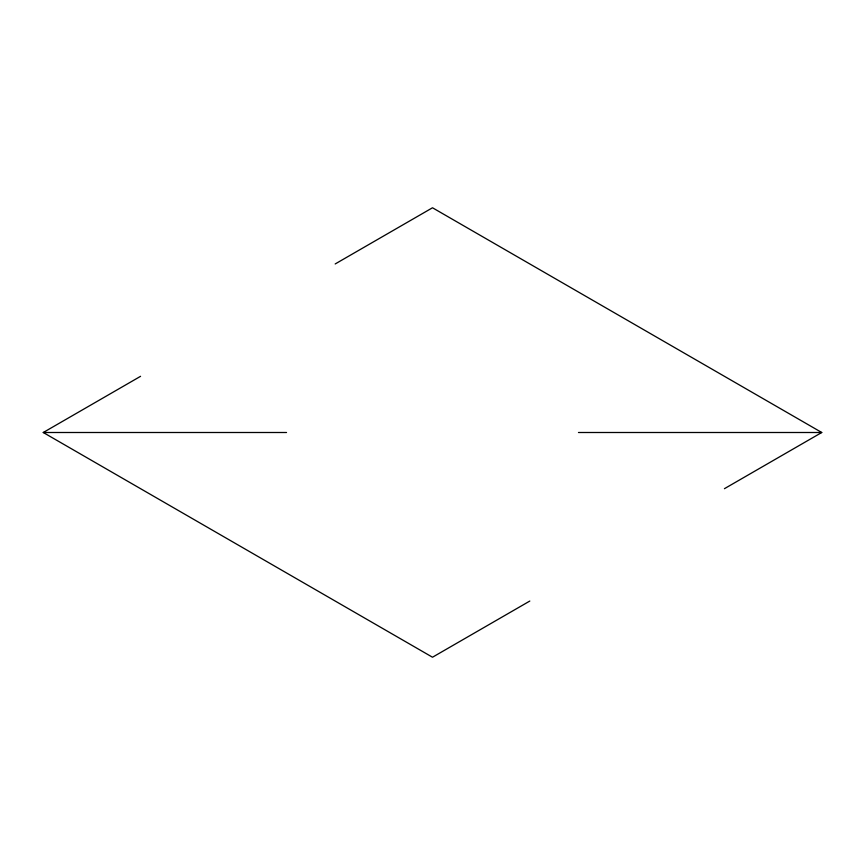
<?xml version="1.0" encoding="UTF-8"?>
<svg xmlns="http://www.w3.org/2000/svg" width="865" height="865" viewBox="0 0 865 865"><rect width="100%" height="100%" fill="white"/><g stroke="black" fill="none" stroke-linecap="round" stroke-linejoin="round"><path stroke-width="1.3" d="M529.812 601.045L432.5 657.227L43.25 432.5L140.562 376.318M335.188 263.955L432.5 207.773L821.75 432.5L724.438 488.682M43.25 432.5L286.531 432.5M578.469 432.5L821.75 432.5"/></g></svg>
